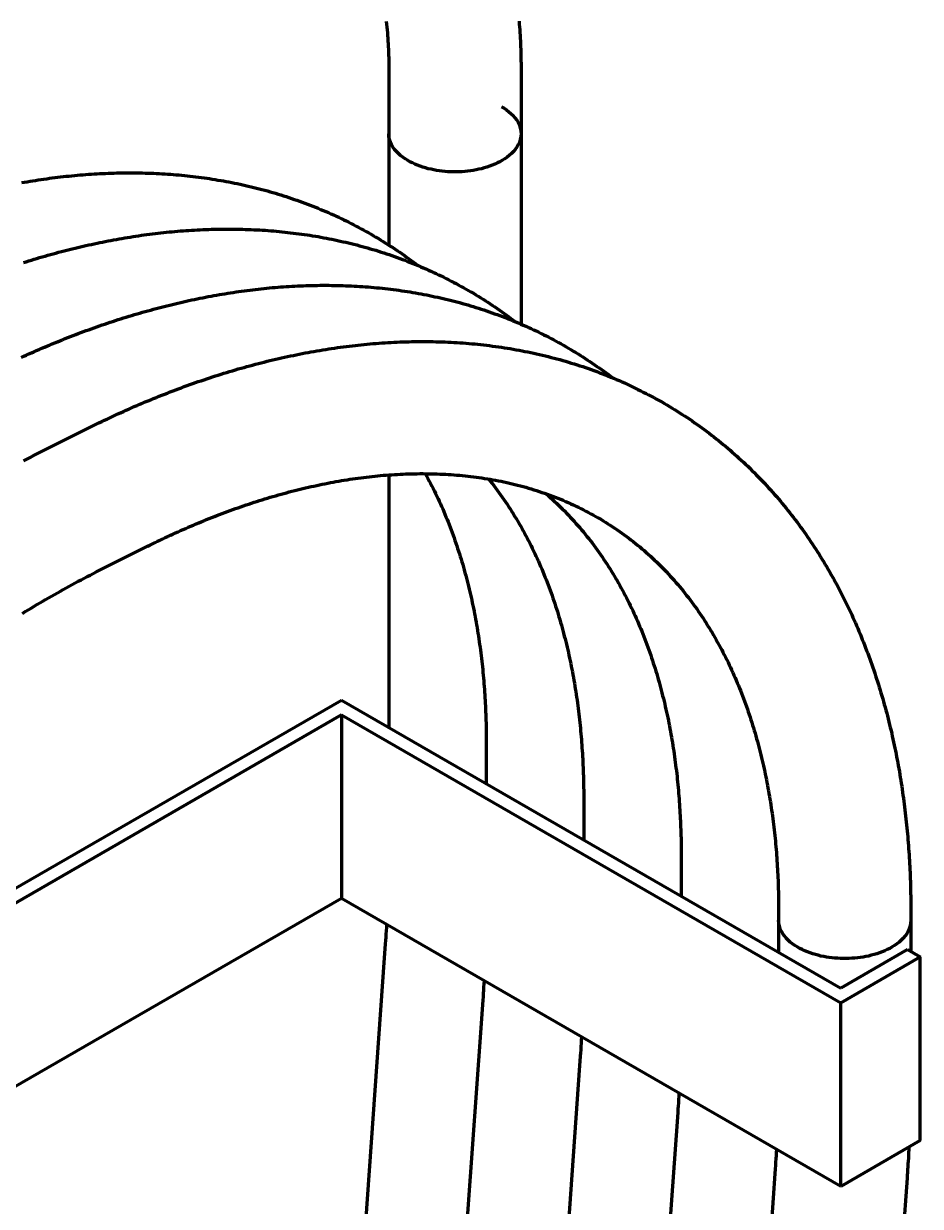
# Model space of a CAD drawing. Header units: millimetres. Extents: x 0 to 2382, y 0 to 420.
# Drawn here: x 346.59 to 362.52, y 126.08 to 147.11 of the extents above; entities that cross this region are included whole.
import ezdxf

# ---------------------------------------------------------------- set-up
doc = ezdxf.new("R2010")
doc.units = ezdxf.units.MM
doc.layers.add('01-VISIBLE', color=7, linetype='CONTINUOUS', lineweight=70)

msp = doc.modelspace()

# ---------------------------------------------------------------- linework, layer by layer
at = {"layer": '01-VISIBLE'}
for p, q in [((353.076, 146.357), (353.076, 145.155)), ((355.426, 146.357), (355.426, 145.155)), ((353.076, 145.155), (353.076, 143.176)), ((355.426, 145.155), (355.426, 141.769)), ((346.82, 139.46), (347.686, 139.895)), ((353.076, 139.087), (353.076, 134.596)), ((347.876, 137.36), (348.742, 137.795)), ((337.898, 126.804), (352.236, 135.081)), ((352.236, 135.081), (361.11, 129.958)), ((352.236, 134.82), (337.719, 126.439)), ((352.236, 134.82), (361.11, 129.696)), ((352.236, 134.82), (352.236, 131.554)), ((354.808, 134.326), (354.808, 133.596)), ((356.541, 133.326), (356.541, 132.596)), ((358.273, 132.326), (358.273, 131.595)), ((352.236, 131.554), (336.17, 122.278)), ((361.11, 126.43), (352.236, 131.554)), ((360.006, 131.325), (360.006, 131.162)), ((362.356, 131.325), (362.356, 131.162)), ((360.006, 131.162), (360.006, 130.595)), ((362.356, 131.162), (362.356, 130.61)), ((353.014, 130.745), (351.044, 103.099)), ((362.298, 130.644), (361.11, 129.958)), ((361.11, 129.696), (362.524, 130.513)), ((362.298, 130.644), (362.524, 130.513)), ((362.524, 127.247), (362.524, 130.513)), ((354.747, 129.745), (352.776, 102.099)), ((361.11, 126.43), (361.11, 129.696)), ((356.479, 128.745), (354.508, 101.099)), ((358.211, 127.745), (356.241, 100.099)), ((362.524, 127.247), (361.11, 126.43)), ((359.944, 126.744), (357.973, 99.098)), ((362.288, 126.577), (360.317, 98.931))]:
    msp.add_line(p, q, dxfattribs=at)
for points in [[(353.03, 147.157), (353.036, 147.107), (353.041, 147.057), (353.046, 147.007), (353.05, 146.957), (353.054, 146.908), (353.058, 146.858), (353.061, 146.808), (353.064, 146.758), (353.067, 146.708), (353.069, 146.658), (353.071, 146.608), (353.073, 146.558), (353.074, 146.508), (353.075, 146.458), (353.076, 146.407), (353.076, 146.357)], [(355.391, 147.158), (355.396, 147.108), (355.399, 147.058), (355.403, 147.008), (355.406, 146.958), (355.41, 146.908), (355.412, 146.858), (355.415, 146.808), (355.417, 146.758), (355.419, 146.708), (355.421, 146.658), (355.423, 146.608), (355.424, 146.558), (355.425, 146.508), (355.425, 146.458), (355.426, 146.407), (355.426, 146.357)], [(355.082, 145.635), (355.126, 145.608), (355.168, 145.579), (355.209, 145.548), (355.248, 145.514), (355.285, 145.478), (355.318, 145.439), (355.349, 145.397), (355.375, 145.353), (355.397, 145.306), (355.413, 145.257), (355.423, 145.207), (355.426, 145.155)], [(355.426, 145.155), (355.423, 145.105), (355.413, 145.056), (355.398, 145.008), (355.377, 144.962), (355.352, 144.919), (355.323, 144.878), (355.291, 144.839), (355.256, 144.804), (355.218, 144.77), (355.179, 144.739), (355.138, 144.71), (355.095, 144.683), (355.051, 144.659), (355.007, 144.636), (354.961, 144.615), (354.915, 144.596), (354.868, 144.578), (354.82, 144.562), (354.772, 144.547), (354.724, 144.534), (354.675, 144.523), (354.626, 144.512), (354.576, 144.503), (354.526, 144.496), (354.477, 144.49), (354.427, 144.485), (354.377, 144.481), (354.326, 144.478), (354.276, 144.477), (354.226, 144.477), (354.176, 144.478), (354.125, 144.481), (354.075, 144.485), (354.025, 144.49), (353.976, 144.496), (353.926, 144.503), (353.876, 144.512), (353.827, 144.523), (353.778, 144.534), (353.73, 144.547), (353.682, 144.562), (353.634, 144.578), (353.587, 144.596), (353.541, 144.615), (353.495, 144.636), (353.451, 144.659), (353.407, 144.683), (353.364, 144.71), (353.323, 144.739), (353.284, 144.77), (353.246, 144.804), (353.211, 144.839), (353.179, 144.878), (353.15, 144.919), (353.125, 144.962), (353.104, 145.008), (353.089, 145.056), (353.079, 145.105), (353.076, 145.155)], [(355.426, 145.155), (355.423, 145.105), (355.413, 145.056), (355.398, 145.008), (355.377, 144.962), (355.352, 144.919), (355.323, 144.878), (355.291, 144.839), (355.256, 144.804), (355.218, 144.77), (355.179, 144.739), (355.138, 144.71), (355.095, 144.683), (355.051, 144.659), (355.007, 144.636), (354.961, 144.615), (354.915, 144.596), (354.868, 144.578), (354.82, 144.562), (354.772, 144.547), (354.724, 144.534), (354.675, 144.523), (354.626, 144.512), (354.576, 144.503), (354.526, 144.496), (354.477, 144.49), (354.427, 144.485), (354.377, 144.481), (354.326, 144.478), (354.276, 144.477), (354.226, 144.477), (354.176, 144.478), (354.125, 144.481), (354.075, 144.485), (354.025, 144.49), (353.976, 144.496), (353.926, 144.503), (353.876, 144.512), (353.827, 144.523), (353.778, 144.534), (353.73, 144.547), (353.682, 144.562), (353.634, 144.578), (353.587, 144.596), (353.541, 144.615), (353.495, 144.636), (353.451, 144.659), (353.407, 144.683), (353.364, 144.71), (353.323, 144.739), (353.284, 144.77), (353.246, 144.804), (353.211, 144.839), (353.179, 144.878), (353.15, 144.919), (353.125, 144.962), (353.104, 145.008), (353.089, 145.056), (353.079, 145.105), (353.076, 145.155)], [(346.55, 144.286), (346.599, 144.294), (346.648, 144.303), (346.698, 144.311), (346.747, 144.319), (346.797, 144.327), (346.846, 144.334), (346.896, 144.342), (346.945, 144.349), (346.995, 144.356), (347.045, 144.363), (347.094, 144.369), (347.144, 144.376), (347.194, 144.382), (347.243, 144.388), (347.293, 144.393), (347.343, 144.399), (347.393, 144.404), (347.443, 144.409), (347.492, 144.414), (347.542, 144.418), (347.592, 144.422), (347.642, 144.427), (347.692, 144.43), (347.742, 144.434), (347.792, 144.437), (347.842, 144.441), (347.892, 144.444), (347.942, 144.446), (347.992, 144.449), (348.042, 144.451), (348.092, 144.453), (348.142, 144.455), (348.192, 144.456), (348.242, 144.458), (348.292, 144.459), (348.342, 144.459), (348.392, 144.46), (348.443, 144.46), (348.493, 144.46), (348.543, 144.46), (348.593, 144.46), (348.643, 144.459), (348.693, 144.458), (348.743, 144.457), (348.793, 144.455), (348.843, 144.454), (348.893, 144.452), (348.943, 144.449), (348.993, 144.447), (349.043, 144.444), (349.093, 144.441), (349.143, 144.438), (349.193, 144.434), (349.243, 144.431), (349.293, 144.427), (349.343, 144.422), (349.393, 144.418), (349.443, 144.413), (349.492, 144.408), (349.542, 144.402), (349.592, 144.397), (349.642, 144.391), (349.691, 144.384), (349.741, 144.378), (349.791, 144.371), (349.84, 144.364), (349.89, 144.357), (349.939, 144.349), (349.989, 144.341), (350.038, 144.333), (350.088, 144.325), (350.137, 144.316), (350.186, 144.307), (350.235, 144.298), (350.285, 144.288), (350.334, 144.278), (350.383, 144.268), (350.432, 144.258), (350.481, 144.247), (350.53, 144.236), (350.578, 144.225), (350.627, 144.213), (350.676, 144.202), (350.724, 144.189), (350.773, 144.177), (350.821, 144.164), (350.87, 144.151), (350.918, 144.138), (350.966, 144.124), (351.014, 144.111), (351.062, 144.096), (351.11, 144.082), (351.158, 144.067), (351.206, 144.052), (351.254, 144.037), (351.301, 144.021), (351.349, 144.005), (351.396, 143.989), (351.443, 143.973), (351.491, 143.956), (351.538, 143.939), (351.585, 143.921), (351.632, 143.904), (351.678, 143.886), (351.725, 143.868), (351.771, 143.849), (351.818, 143.83), (351.864, 143.811), (351.91, 143.792), (351.956, 143.772), (352.002, 143.752), (352.048, 143.732), (352.094, 143.711), (352.139, 143.69), (352.185, 143.669), (352.23, 143.647), (352.275, 143.626), (352.32, 143.604), (352.365, 143.581), (352.409, 143.559), (352.454, 143.536), (352.498, 143.513), (352.543, 143.489), (352.587, 143.465), (352.631, 143.441), (352.674, 143.417), (352.718, 143.392), (352.762, 143.368), (352.805, 143.342), (352.848, 143.317), (352.891, 143.291), (352.934, 143.265), (352.976, 143.239), (353.019, 143.212), (353.061, 143.185), (353.103, 143.158), (353.145, 143.131), (353.187, 143.103), (353.228, 143.075), (353.27, 143.047), (353.311, 143.019), (353.352, 142.99), (353.393, 142.961), (353.433, 142.932), (353.474, 142.902), (353.514, 142.872), (353.554, 142.842), (353.594, 142.812)], [(346.582, 142.864), (346.63, 142.879), (346.677, 142.894), (346.725, 142.909), (346.773, 142.923), (346.821, 142.938), (346.869, 142.952), (346.917, 142.966), (346.965, 142.98), (347.014, 142.994), (347.062, 143.007), (347.11, 143.021), (347.158, 143.034), (347.207, 143.047), (347.255, 143.06), (347.304, 143.072), (347.352, 143.085), (347.401, 143.097), (347.449, 143.109), (347.498, 143.121), (347.547, 143.133), (347.595, 143.144), (347.644, 143.156), (347.693, 143.167), (347.742, 143.178), (347.791, 143.188), (347.84, 143.199), (347.889, 143.209), (347.938, 143.22), (347.987, 143.23), (348.036, 143.24), (348.085, 143.249), (348.134, 143.259), (348.184, 143.268), (348.233, 143.277), (348.282, 143.286), (348.331, 143.294), (348.381, 143.303), (348.43, 143.311), (348.48, 143.319), (348.529, 143.327), (348.579, 143.334), (348.628, 143.342), (348.678, 143.349), (348.727, 143.356), (348.777, 143.362), (348.827, 143.369), (348.876, 143.375), (348.926, 143.381), (348.976, 143.387), (349.026, 143.393), (349.075, 143.398), (349.125, 143.404), (349.175, 143.409), (349.225, 143.413), (349.275, 143.418), (349.325, 143.422), (349.375, 143.426), (349.424, 143.43), (349.474, 143.434), (349.524, 143.437), (349.574, 143.44), (349.624, 143.443), (349.674, 143.446), (349.724, 143.449), (349.774, 143.451), (349.824, 143.453), (349.875, 143.455), (349.925, 143.456), (349.975, 143.457), (350.025, 143.458), (350.075, 143.459), (350.125, 143.46), (350.175, 143.46), (350.225, 143.46), (350.275, 143.46), (350.325, 143.459), (350.375, 143.459), (350.425, 143.458), (350.475, 143.457), (350.525, 143.455), (350.576, 143.453), (350.626, 143.451), (350.676, 143.449), (350.726, 143.447), (350.776, 143.444), (350.826, 143.441), (350.876, 143.438), (350.926, 143.434), (350.976, 143.43), (351.025, 143.426), (351.075, 143.422), (351.125, 143.417), (351.175, 143.413), (351.225, 143.407), (351.275, 143.402), (351.324, 143.396), (351.374, 143.39), (351.424, 143.384), (351.474, 143.378), (351.523, 143.371), (351.573, 143.364), (351.622, 143.357), (351.672, 143.349), (351.721, 143.341), (351.771, 143.333), (351.82, 143.325), (351.869, 143.316), (351.919, 143.307), (351.968, 143.298), (352.017, 143.288), (352.066, 143.278), (352.115, 143.268), (352.164, 143.258), (352.213, 143.247), (352.262, 143.236), (352.311, 143.225), (352.36, 143.213), (352.408, 143.201), (352.457, 143.189), (352.505, 143.177), (352.554, 143.164), (352.602, 143.151), (352.65, 143.138), (352.699, 143.124), (352.747, 143.11), (352.795, 143.096), (352.843, 143.082), (352.891, 143.067), (352.938, 143.052), (352.986, 143.037), (353.034, 143.021), (353.081, 143.005), (353.129, 142.989), (353.176, 142.972), (353.223, 142.956), (353.27, 142.939), (353.317, 142.921), (353.364, 142.904), (353.411, 142.886), (353.457, 142.867), (353.504, 142.849), (353.55, 142.83), (353.597, 142.811), (353.643, 142.791), (353.689, 142.772), (353.735, 142.752), (353.78, 142.731), (353.826, 142.711), (353.872, 142.69), (353.917, 142.669), (353.962, 142.647), (354.007, 142.626), (354.052, 142.603), (354.097, 142.581), (354.142, 142.559), (354.186, 142.536), (354.231, 142.512), (354.275, 142.489), (354.319, 142.465), (354.363, 142.441), (354.407, 142.417), (354.45, 142.392), (354.494, 142.367), (354.537, 142.342), (354.58, 142.317), (354.623, 142.291), (354.666, 142.265), (354.709, 142.239), (354.751, 142.212), (354.793, 142.185), (354.836, 142.158), (354.878, 142.131), (354.919, 142.103), (354.961, 142.075), (355.002, 142.047), (355.043, 142.018), (355.084, 141.99), (355.125, 141.961), (355.166, 141.931), (355.206, 141.902), (355.247, 141.872), (355.287, 141.842), (355.326, 141.812)], [(346.541, 141.177), (346.586, 141.197), (346.632, 141.218), (346.678, 141.239), (346.723, 141.259), (346.769, 141.279), (346.815, 141.299), (346.861, 141.319), (346.907, 141.339), (346.953, 141.359), (346.999, 141.378), (347.045, 141.397), (347.092, 141.417), (347.138, 141.436), (347.184, 141.455), (347.231, 141.473), (347.277, 141.492), (347.324, 141.511), (347.37, 141.529), (347.417, 141.547), (347.464, 141.565), (347.511, 141.583), (347.557, 141.601), (347.604, 141.619), (347.651, 141.636), (347.698, 141.653), (347.745, 141.67), (347.792, 141.687), (347.84, 141.704), (347.887, 141.721), (347.934, 141.738), (347.981, 141.754), (348.029, 141.77), (348.076, 141.786), (348.124, 141.802), (348.171, 141.818), (348.219, 141.833), (348.267, 141.849), (348.314, 141.864), (348.362, 141.879), (348.41, 141.894), (348.458, 141.909), (348.506, 141.923), (348.554, 141.938), (348.602, 141.952), (348.65, 141.966), (348.698, 141.98), (348.746, 141.993), (348.794, 142.007), (348.843, 142.02), (348.891, 142.034), (348.939, 142.047), (348.988, 142.059), (349.036, 142.072), (349.085, 142.084), (349.133, 142.097), (349.182, 142.109), (349.23, 142.121), (349.279, 142.132), (349.328, 142.144), (349.377, 142.155), (349.425, 142.167), (349.474, 142.177), (349.523, 142.188), (349.572, 142.199), (349.621, 142.209), (349.67, 142.219), (349.719, 142.229), (349.768, 142.239), (349.818, 142.249), (349.867, 142.258), (349.916, 142.268), (349.965, 142.277), (350.015, 142.285), (350.064, 142.294), (350.113, 142.302), (350.163, 142.311), (350.212, 142.319), (350.262, 142.326), (350.311, 142.334), (350.361, 142.341), (350.41, 142.349), (350.46, 142.356), (350.509, 142.362), (350.559, 142.369), (350.609, 142.375), (350.658, 142.381), (350.708, 142.387), (350.758, 142.393), (350.808, 142.398), (350.858, 142.403), (350.907, 142.408), (350.957, 142.413), (351.007, 142.418), (351.057, 142.422), (351.107, 142.426), (351.157, 142.43), (351.207, 142.434), (351.257, 142.437), (351.307, 142.44), (351.357, 142.443), (351.407, 142.446), (351.457, 142.448), (351.507, 142.451), (351.557, 142.453), (351.607, 142.454), (351.657, 142.456), (351.707, 142.457), (351.757, 142.458), (351.807, 142.459), (351.857, 142.46), (351.907, 142.46), (351.957, 142.46), (352.008, 142.46), (352.058, 142.459), (352.108, 142.459), (352.158, 142.458), (352.208, 142.456), (352.258, 142.455), (352.308, 142.453), (352.358, 142.451), (352.408, 142.449), (352.458, 142.447), (352.508, 142.444), (352.558, 142.441), (352.608, 142.437), (352.658, 142.434), (352.708, 142.43), (352.758, 142.426), (352.808, 142.422), (352.858, 142.417), (352.907, 142.412), (352.957, 142.407), (353.007, 142.402), (353.057, 142.396), (353.107, 142.39), (353.156, 142.384), (353.206, 142.377), (353.256, 142.371), (353.305, 142.364), (353.355, 142.356), (353.404, 142.349), (353.454, 142.341), (353.503, 142.333), (353.552, 142.324), (353.602, 142.316), (353.651, 142.307), (353.7, 142.297), (353.749, 142.288), (353.799, 142.278), (353.848, 142.268), (353.897, 142.257), (353.946, 142.247), (353.994, 142.236), (354.043, 142.225), (354.092, 142.213), (354.141, 142.201), (354.189, 142.189), (354.238, 142.177), (354.286, 142.164), (354.335, 142.151), (354.383, 142.138), (354.431, 142.124), (354.479, 142.11), (354.527, 142.096), (354.575, 142.082), (354.623, 142.067), (354.671, 142.052), (354.718, 142.036), (354.766, 142.021), (354.814, 142.005), (354.861, 141.989), (354.908, 141.972), (354.955, 141.955), (355.003, 141.938), (355.049, 141.921), (355.096, 141.903), (355.143, 141.885), (355.19, 141.867), (355.236, 141.849), (355.283, 141.83), (355.329, 141.811), (355.375, 141.791), (355.421, 141.771), (355.467, 141.751), (355.513, 141.731), (355.559, 141.711), (355.604, 141.69), (355.649, 141.669), (355.695, 141.647), (355.74, 141.625), (355.785, 141.603), (355.83, 141.581), (355.874, 141.558), (355.919, 141.535), (355.963, 141.512), (356.007, 141.489), (356.052, 141.465), (356.095, 141.441), (356.139, 141.417), (356.183, 141.392), (356.226, 141.367), (356.27, 141.342), (356.313, 141.316), (356.356, 141.291), (356.399, 141.265), (356.441, 141.238), (356.484, 141.212), (356.526, 141.185), (356.568, 141.158), (356.61, 141.13), (356.652, 141.103), (356.693, 141.075), (356.735, 141.047), (356.776, 141.018), (356.817, 140.989), (356.858, 140.96), (356.898, 140.931), (356.939, 140.902), (356.979, 140.872), (357.019, 140.842), (357.059, 140.811)], [(347.686, 139.895), (347.734, 139.919), (347.781, 139.942), (347.829, 139.966), (347.877, 139.989), (347.924, 140.012), (347.972, 140.036), (348.02, 140.058), (348.068, 140.081), (348.116, 140.104), (348.165, 140.126), (348.213, 140.149), (348.261, 140.171), (348.309, 140.193), (348.358, 140.215), (348.406, 140.237), (348.455, 140.258), (348.503, 140.28), (348.552, 140.301), (348.601, 140.322), (348.65, 140.343), (348.699, 140.364), (348.748, 140.385), (348.797, 140.405), (348.846, 140.425), (348.895, 140.446), (348.944, 140.466), (348.993, 140.485), (349.043, 140.505), (349.092, 140.525), (349.142, 140.544), (349.191, 140.563), (349.241, 140.582), (349.291, 140.601), (349.34, 140.62), (349.39, 140.638), (349.44, 140.657), (349.49, 140.675), (349.54, 140.693), (349.59, 140.711), (349.64, 140.728), (349.69, 140.746), (349.741, 140.763), (349.791, 140.78), (349.841, 140.797), (349.892, 140.814), (349.942, 140.83), (349.993, 140.847), (350.044, 140.863), (350.094, 140.879), (350.145, 140.895), (350.196, 140.91), (350.247, 140.926), (350.298, 140.941), (350.349, 140.956), (350.4, 140.971), (350.451, 140.985), (350.502, 141), (350.553, 141.014), (350.604, 141.028), (350.656, 141.042), (350.707, 141.056), (350.758, 141.069), (350.81, 141.082), (350.861, 141.095), (350.913, 141.108), (350.964, 141.121), (351.016, 141.133), (351.068, 141.146), (351.12, 141.158), (351.171, 141.169), (351.223, 141.181), (351.275, 141.192), (351.327, 141.203), (351.379, 141.214), (351.431, 141.225), (351.483, 141.236), (351.535, 141.246), (351.588, 141.256), (351.64, 141.266), (351.692, 141.275), (351.744, 141.285), (351.797, 141.294), (351.849, 141.303), (351.902, 141.312), (351.954, 141.32), (352.007, 141.328), (352.059, 141.336), (352.112, 141.344), (352.164, 141.351), (352.217, 141.359), (352.27, 141.366), (352.322, 141.373), (352.375, 141.379), (352.428, 141.385), (352.481, 141.391), (352.534, 141.397), (352.586, 141.403), (352.639, 141.408), (352.692, 141.413), (352.745, 141.418), (352.798, 141.423), (352.851, 141.427), (352.904, 141.431), (352.957, 141.435), (353.01, 141.438), (353.063, 141.441), (353.116, 141.444), (353.169, 141.447), (353.222, 141.45), (353.275, 141.452), (353.329, 141.454), (353.382, 141.455), (353.435, 141.457), (353.488, 141.458), (353.541, 141.459), (353.594, 141.459), (353.647, 141.46), (353.7, 141.46), (353.754, 141.459), (353.807, 141.459), (353.86, 141.458), (353.913, 141.457), (353.966, 141.455), (354.019, 141.454), (354.072, 141.452), (354.125, 141.449), (354.179, 141.447), (354.232, 141.444), (354.285, 141.441), (354.338, 141.437), (354.391, 141.434), (354.444, 141.43), (354.497, 141.425), (354.55, 141.421), (354.603, 141.416), (354.655, 141.411), (354.708, 141.405), (354.761, 141.399), (354.814, 141.393), (354.867, 141.387), (354.919, 141.38), (354.972, 141.373), (355.025, 141.365), (355.077, 141.358), (355.13, 141.35), (355.182, 141.341), (355.235, 141.333), (355.287, 141.324), (355.339, 141.314), (355.392, 141.305), (355.444, 141.295), (355.496, 141.285), (355.548, 141.274), (355.6, 141.263), (355.652, 141.252), (355.704, 141.241), (355.756, 141.229), (355.808, 141.217), (355.859, 141.204), (355.911, 141.192), (355.962, 141.178), (356.014, 141.165), (356.065, 141.151), (356.116, 141.137), (356.168, 141.123), (356.219, 141.108), (356.27, 141.093), (356.32, 141.077), (356.371, 141.062), (356.422, 141.046), (356.472, 141.029), (356.523, 141.013), (356.573, 140.995), (356.623, 140.978), (356.673, 140.96), (356.723, 140.942), (356.773, 140.924), (356.823, 140.905), (356.873, 140.886), (356.922, 140.867), (356.972, 140.847), (357.021, 140.827), (357.07, 140.807), (357.119, 140.786), (357.168, 140.765), (357.216, 140.744), (357.265, 140.722), (357.313, 140.7), (357.362, 140.678), (357.41, 140.655), (357.458, 140.632), (357.505, 140.609), (357.553, 140.585), (357.6, 140.561), (357.648, 140.537), (357.695, 140.513), (357.742, 140.488), (357.788, 140.462), (357.835, 140.437), (357.881, 140.411), (357.928, 140.385), (357.974, 140.358), (358.02, 140.331), (358.065, 140.304), (358.111, 140.277), (358.156, 140.249), (358.201, 140.221), (358.246, 140.193), (358.291, 140.164), (358.335, 140.135), (358.38, 140.106), (358.424, 140.076), (358.468, 140.046), (358.512, 140.016), (358.555, 139.985), (358.598, 139.954), (358.641, 139.923), (358.684, 139.892), (358.727, 139.86), (358.769, 139.828), (358.811, 139.796), (358.853, 139.763), (358.895, 139.73), (358.937, 139.697), (358.978, 139.664), (359.019, 139.63), (359.06, 139.596), (359.101, 139.562), (359.141, 139.527), (359.181, 139.492), (359.221, 139.457), (359.261, 139.422), (359.3, 139.386), (359.339, 139.35), (359.378, 139.314), (359.417, 139.277), (359.455, 139.241), (359.493, 139.204), (359.531, 139.167), (359.569, 139.129), (359.606, 139.091), (359.644, 139.053), (359.68, 139.015), (359.717, 138.977), (359.754, 138.938), (359.79, 138.899), (359.826, 138.86), (359.861, 138.82), (359.897, 138.781), (359.932, 138.741), (359.967, 138.701), (360.001, 138.66), (360.036, 138.62), (360.07, 138.579), (360.103, 138.538), (360.137, 138.497), (360.17, 138.455), (360.203, 138.414), (360.236, 138.372), (360.268, 138.33), (360.301, 138.288), (360.333, 138.245), (360.364, 138.202), (360.396, 138.16), (360.427, 138.116), (360.458, 138.073), (360.488, 138.03), (360.519, 137.986), (360.549, 137.942), (360.579, 137.898), (360.608, 137.854), (360.637, 137.81), (360.666, 137.765), (360.695, 137.72), (360.723, 137.676), (360.752, 137.63), (360.78, 137.585), (360.807, 137.54), (360.835, 137.494), (360.862, 137.449), (360.888, 137.403), (360.915, 137.357), (360.941, 137.31), (360.967, 137.264), (360.993, 137.218), (361.019, 137.171), (361.044, 137.124), (361.069, 137.077), (361.093, 137.03), (361.118, 136.983), (361.142, 136.936), (361.166, 136.888), (361.19, 136.841), (361.213, 136.793), (361.236, 136.745), (361.259, 136.697), (361.281, 136.649), (361.304, 136.601), (361.326, 136.552), (361.348, 136.504), (361.369, 136.455), (361.39, 136.407), (361.411, 136.358), (361.432, 136.309), (361.453, 136.26), (361.473, 136.211), (361.493, 136.161), (361.513, 136.112), (361.532, 136.063), (361.551, 136.013), (361.57, 135.964), (361.589, 135.914), (361.608, 135.864), (361.626, 135.814), (361.644, 135.764), (361.662, 135.714), (361.679, 135.664), (361.696, 135.613), (361.713, 135.563), (361.73, 135.513), (361.747, 135.462), (361.763, 135.412), (361.779, 135.361), (361.795, 135.31), (361.81, 135.259), (361.825, 135.208), (361.84, 135.157), (361.855, 135.106), (361.87, 135.055), (361.884, 135.004), (361.898, 134.953), (361.912, 134.902), (361.926, 134.85), (361.939, 134.799), (361.952, 134.747), (361.965, 134.696), (361.978, 134.644), (361.99, 134.592), (362.003, 134.541), (362.015, 134.489), (362.026, 134.437), (362.038, 134.385), (362.049, 134.333), (362.061, 134.281), (362.071, 134.229), (362.082, 134.177), (362.093, 134.125), (362.103, 134.073), (362.113, 134.021), (362.123, 133.969), (362.132, 133.916), (362.142, 133.864), (362.151, 133.812), (362.16, 133.759), (362.168, 133.707), (362.177, 133.654), (362.185, 133.602), (362.193, 133.549), (362.201, 133.497), (362.209, 133.444), (362.216, 133.392), (362.224, 133.339), (362.231, 133.286), (362.237, 133.234), (362.244, 133.181), (362.251, 133.128), (362.257, 133.075), (362.263, 133.023), (362.269, 132.97), (362.274, 132.917), (362.28, 132.864), (362.285, 132.811), (362.29, 132.758), (362.295, 132.705), (362.3, 132.652), (362.304, 132.599), (362.308, 132.546), (362.312, 132.493), (362.316, 132.44), (362.32, 132.387), (362.324, 132.334), (362.327, 132.281), (362.33, 132.228), (362.333, 132.175), (362.336, 132.122), (362.338, 132.069), (362.341, 132.016), (362.343, 131.963), (362.345, 131.91), (362.347, 131.857), (362.349, 131.804), (362.35, 131.75), (362.351, 131.697), (362.352, 131.644), (362.353, 131.591), (362.354, 131.538), (362.355, 131.485), (362.355, 131.432), (362.356, 131.378), (362.356, 131.325)], [(346.583, 139.338), (346.642, 139.369), (346.701, 139.399), (346.761, 139.43), (346.82, 139.46)], [(348.742, 137.795), (348.786, 137.818), (348.831, 137.84), (348.876, 137.862), (348.921, 137.884), (348.966, 137.906), (349.011, 137.928), (349.057, 137.949), (349.102, 137.971), (349.147, 137.992), (349.193, 138.013), (349.238, 138.034), (349.284, 138.055), (349.329, 138.075), (349.375, 138.096), (349.421, 138.116), (349.467, 138.136), (349.512, 138.156), (349.558, 138.176), (349.604, 138.195), (349.651, 138.215), (349.697, 138.234), (349.743, 138.253), (349.789, 138.272), (349.836, 138.291), (349.882, 138.31), (349.929, 138.328), (349.975, 138.347), (350.022, 138.365), (350.069, 138.383), (350.116, 138.401), (350.162, 138.418), (350.209, 138.436), (350.256, 138.453), (350.303, 138.47), (350.351, 138.487), (350.398, 138.503), (350.445, 138.52), (350.492, 138.536), (350.54, 138.552), (350.587, 138.568), (350.635, 138.584), (350.682, 138.6), (350.73, 138.615), (350.778, 138.63), (350.826, 138.645), (350.873, 138.66), (350.921, 138.674), (350.969, 138.689), (351.017, 138.703), (351.065, 138.717), (351.113, 138.731), (351.162, 138.744), (351.21, 138.757), (351.258, 138.771), (351.307, 138.783), (351.355, 138.796), (351.404, 138.809), (351.452, 138.821), (351.501, 138.833), (351.549, 138.845), (351.598, 138.856), (351.647, 138.867), (351.696, 138.879), (351.745, 138.889), (351.794, 138.9), (351.842, 138.91), (351.892, 138.921), (351.941, 138.931), (351.99, 138.94), (352.039, 138.95), (352.088, 138.959), (352.137, 138.968), (352.187, 138.976), (352.236, 138.985), (352.285, 138.993), (352.335, 139.001), (352.384, 139.009), (352.434, 139.016), (352.483, 139.023), (352.533, 139.03), (352.583, 139.037), (352.632, 139.043), (352.682, 139.049), (352.732, 139.055), (352.781, 139.06), (352.831, 139.066), (352.881, 139.071), (352.931, 139.075), (352.981, 139.08), (353.031, 139.084), (353.081, 139.088), (353.131, 139.091), (353.181, 139.094), (353.231, 139.097), (353.281, 139.1), (353.331, 139.102), (353.381, 139.104), (353.431, 139.106), (353.481, 139.107), (353.531, 139.108), (353.581, 139.109), (353.631, 139.11), (353.681, 139.11), (353.731, 139.109), (353.781, 139.109), (353.831, 139.108), (353.881, 139.107), (353.931, 139.105), (353.981, 139.103), (354.031, 139.101), (354.081, 139.099), (354.131, 139.096), (354.181, 139.093), (354.231, 139.089), (354.281, 139.085), (354.331, 139.081), (354.381, 139.076), (354.431, 139.071), (354.48, 139.066), (354.53, 139.06), (354.58, 139.054), (354.629, 139.048), (354.679, 139.041), (354.729, 139.034), (354.778, 139.026), (354.828, 139.018), (354.877, 139.01), (354.926, 139.001), (354.975, 138.992), (355.025, 138.983), (355.074, 138.973), (355.123, 138.962), (355.172, 138.952), (355.22, 138.941), (355.269, 138.929), (355.318, 138.917), (355.366, 138.905), (355.415, 138.893), (355.463, 138.88), (355.511, 138.866), (355.56, 138.852), (355.608, 138.838), (355.655, 138.823), (355.703, 138.808), (355.751, 138.793), (355.798, 138.777), (355.846, 138.761), (355.893, 138.744), (355.94, 138.727), (355.987, 138.709), (356.033, 138.691), (356.08, 138.673), (356.126, 138.654), (356.173, 138.635), (356.219, 138.615), (356.265, 138.595), (356.31, 138.575), (356.356, 138.554), (356.401, 138.533), (356.446, 138.511), (356.491, 138.489), (356.536, 138.466), (356.58, 138.443), (356.625, 138.42), (356.669, 138.396), (356.713, 138.372), (356.756, 138.347), (356.8, 138.323), (356.843, 138.297), (356.886, 138.271), (356.928, 138.245), (356.971, 138.219), (357.013, 138.192), (357.055, 138.164), (357.097, 138.136), (357.138, 138.108), (357.179, 138.08), (357.22, 138.051), (357.261, 138.022), (357.301, 137.992), (357.341, 137.962), (357.381, 137.931), (357.42, 137.901), (357.459, 137.869), (357.498, 137.838), (357.537, 137.806), (357.575, 137.774), (357.613, 137.741), (357.651, 137.708), (357.688, 137.675), (357.725, 137.641), (357.762, 137.607), (357.799, 137.573), (357.835, 137.539), (357.871, 137.504), (357.906, 137.468), (357.941, 137.433), (357.976, 137.397), (358.011, 137.361), (358.045, 137.324), (358.079, 137.287), (358.113, 137.25), (358.146, 137.213), (358.179, 137.175), (358.212, 137.137), (358.244, 137.099), (358.276, 137.06), (358.308, 137.022), (358.339, 136.983), (358.37, 136.943), (358.401, 136.904), (358.431, 136.864), (358.461, 136.824), (358.491, 136.783), (358.52, 136.743), (358.549, 136.702), (358.578, 136.661), (358.606, 136.62), (358.634, 136.578), (358.662, 136.537), (358.689, 136.495), (358.716, 136.453), (358.743, 136.41), (358.769, 136.368), (358.796, 136.325), (358.821, 136.282), (358.847, 136.239), (358.872, 136.196), (358.897, 136.152), (358.921, 136.108), (358.945, 136.065), (358.969, 136.021), (358.993, 135.976), (359.016, 135.932), (359.039, 135.887), (359.061, 135.843), (359.084, 135.798), (359.106, 135.753), (359.127, 135.708), (359.149, 135.663), (359.17, 135.617), (359.19, 135.572), (359.211, 135.526), (359.231, 135.48), (359.251, 135.434), (359.27, 135.388), (359.29, 135.342), (359.308, 135.295), (359.327, 135.249), (359.345, 135.202), (359.364, 135.156), (359.381, 135.109), (359.399, 135.062), (359.416, 135.015), (359.433, 134.968), (359.45, 134.921), (359.466, 134.873), (359.482, 134.826), (359.498, 134.778), (359.513, 134.731), (359.529, 134.683), (359.543, 134.635), (359.558, 134.587), (359.573, 134.539), (359.587, 134.491), (359.601, 134.443), (359.614, 134.395), (359.628, 134.347), (359.641, 134.299), (359.654, 134.25), (359.666, 134.202), (359.679, 134.153), (359.691, 134.105), (359.702, 134.056), (359.714, 134.007), (359.725, 133.958), (359.736, 133.91), (359.747, 133.861), (359.758, 133.812), (359.768, 133.763), (359.778, 133.714), (359.788, 133.665), (359.798, 133.616), (359.807, 133.566), (359.816, 133.517), (359.825, 133.468), (359.834, 133.419), (359.842, 133.369), (359.85, 133.32), (359.858, 133.27), (359.866, 133.221), (359.874, 133.171), (359.881, 133.122), (359.888, 133.072), (359.895, 133.023), (359.902, 132.973), (359.908, 132.923), (359.914, 132.874), (359.92, 132.824), (359.926, 132.774), (359.932, 132.725), (359.937, 132.675), (359.942, 132.625), (359.947, 132.575), (359.952, 132.525), (359.956, 132.475), (359.96, 132.426), (359.965, 132.376), (359.968, 132.326), (359.972, 132.276), (359.976, 132.226), (359.979, 132.176), (359.982, 132.126), (359.985, 132.076), (359.988, 132.026), (359.99, 131.976), (359.992, 131.926), (359.995, 131.876), (359.997, 131.826), (359.998, 131.776), (360, 131.726), (360.001, 131.676), (360.002, 131.626), (360.003, 131.576), (360.004, 131.526), (360.005, 131.476), (360.005, 131.425), (360.006, 131.375), (360.006, 131.325)], [(353.724, 139.109), (353.748, 139.066), (353.772, 139.022), (353.795, 138.977), (353.818, 138.933), (353.841, 138.889), (353.864, 138.844), (353.886, 138.799), (353.908, 138.754), (353.93, 138.709), (353.951, 138.664), (353.972, 138.618), (353.993, 138.573), (354.013, 138.527), (354.034, 138.481), (354.053, 138.435), (354.073, 138.389), (354.092, 138.343), (354.111, 138.296), (354.13, 138.25), (354.148, 138.203), (354.166, 138.157), (354.184, 138.11), (354.201, 138.063), (354.219, 138.016), (354.236, 137.969), (354.252, 137.921), (354.269, 137.874), (354.285, 137.827), (354.3, 137.779), (354.316, 137.732), (354.331, 137.684), (354.346, 137.636), (354.361, 137.588), (354.375, 137.54), (354.389, 137.492), (354.403, 137.444), (354.417, 137.396), (354.43, 137.348), (354.443, 137.299), (354.456, 137.251), (354.469, 137.203), (354.481, 137.154), (354.493, 137.105), (354.505, 137.057), (354.517, 137.008), (354.528, 136.959), (354.539, 136.91), (354.55, 136.862), (354.56, 136.813), (354.571, 136.764), (354.581, 136.715), (354.591, 136.665), (354.6, 136.616), (354.61, 136.567), (354.619, 136.518), (354.628, 136.469), (354.636, 136.419), (354.645, 136.37), (354.653, 136.321), (354.661, 136.271), (354.669, 136.222), (354.676, 136.172), (354.684, 136.123), (354.691, 136.073), (354.698, 136.023), (354.704, 135.974), (354.711, 135.924), (354.717, 135.875), (354.723, 135.825), (354.729, 135.775), (354.734, 135.725), (354.74, 135.676), (354.745, 135.626), (354.75, 135.576), (354.754, 135.526), (354.759, 135.476), (354.763, 135.426), (354.767, 135.376), (354.771, 135.326), (354.775, 135.277), (354.778, 135.227), (354.782, 135.177), (354.785, 135.127), (354.788, 135.077), (354.79, 135.027), (354.793, 134.977), (354.795, 134.927), (354.797, 134.877), (354.799, 134.827), (354.801, 134.777), (354.803, 134.726), (354.804, 134.676), (354.805, 134.626), (354.806, 134.576), (354.807, 134.526), (354.808, 134.476), (354.808, 134.426), (354.808, 134.376), (354.808, 134.326)], [(354.849, 139.015), (354.88, 138.975), (354.911, 138.936), (354.942, 138.896), (354.973, 138.856), (355.003, 138.815), (355.033, 138.774), (355.062, 138.734), (355.091, 138.692), (355.12, 138.651), (355.149, 138.61), (355.177, 138.568), (355.205, 138.526), (355.232, 138.483), (355.259, 138.441), (355.286, 138.398), (355.312, 138.355), (355.339, 138.312), (355.364, 138.269), (355.39, 138.226), (355.415, 138.182), (355.44, 138.138), (355.465, 138.094), (355.489, 138.05), (355.513, 138.005), (355.536, 137.961), (355.559, 137.916), (355.582, 137.871), (355.605, 137.826), (355.627, 137.781), (355.649, 137.736), (355.671, 137.69), (355.692, 137.644), (355.713, 137.599), (355.734, 137.553), (355.755, 137.507), (355.775, 137.46), (355.795, 137.414), (355.814, 137.368), (355.833, 137.321), (355.852, 137.274), (355.871, 137.228), (355.889, 137.181), (355.907, 137.134), (355.925, 137.086), (355.942, 137.039), (355.96, 136.992), (355.977, 136.944), (355.993, 136.897), (356.009, 136.849), (356.026, 136.801), (356.041, 136.753), (356.057, 136.705), (356.072, 136.657), (356.087, 136.609), (356.101, 136.561), (356.116, 136.513), (356.13, 136.464), (356.144, 136.416), (356.157, 136.367), (356.171, 136.318), (356.184, 136.27), (356.196, 136.221), (356.209, 136.172), (356.221, 136.123), (356.233, 136.074), (356.245, 136.025), (356.256, 135.976), (356.268, 135.927), (356.279, 135.878), (356.289, 135.829), (356.3, 135.779), (356.31, 135.73), (356.32, 135.681), (356.33, 135.631), (356.339, 135.582), (356.349, 135.532), (356.358, 135.483), (356.367, 135.433), (356.375, 135.383), (356.383, 135.334), (356.391, 135.284), (356.399, 135.234), (356.407, 135.184), (356.414, 135.134), (356.422, 135.084), (356.429, 135.034), (356.435, 134.985), (356.442, 134.935), (356.448, 134.885), (356.454, 134.835), (356.46, 134.784), (356.466, 134.734), (356.471, 134.684), (356.476, 134.634), (356.481, 134.584), (356.486, 134.534), (356.491, 134.484), (356.495, 134.433), (356.499, 134.383), (356.503, 134.333), (356.507, 134.283), (356.51, 134.232), (356.514, 134.182), (356.517, 134.132), (356.52, 134.081), (356.523, 134.031), (356.525, 133.981), (356.527, 133.93), (356.53, 133.88), (356.532, 133.83), (356.533, 133.779), (356.535, 133.729), (356.536, 133.679), (356.538, 133.628), (356.539, 133.578), (356.539, 133.527), (356.54, 133.477), (356.54, 133.427), (356.541, 133.376), (356.541, 133.326)], [(355.868, 138.753), (355.906, 138.72), (355.943, 138.687), (355.98, 138.653), (356.017, 138.619), (356.054, 138.585), (356.091, 138.55), (356.127, 138.515), (356.162, 138.48), (356.198, 138.445), (356.233, 138.409), (356.268, 138.372), (356.302, 138.336), (356.336, 138.299), (356.37, 138.262), (356.403, 138.225), (356.437, 138.187), (356.469, 138.149), (356.502, 138.111), (356.534, 138.072), (356.566, 138.033), (356.597, 137.994), (356.629, 137.955), (356.659, 137.915), (356.69, 137.876), (356.72, 137.835), (356.75, 137.795), (356.779, 137.754), (356.809, 137.714), (356.837, 137.673), (356.866, 137.631), (356.894, 137.59), (356.922, 137.548), (356.95, 137.506), (356.977, 137.464), (357.004, 137.422), (357.03, 137.379), (357.056, 137.336), (357.082, 137.293), (357.108, 137.25), (357.133, 137.207), (357.158, 137.163), (357.183, 137.119), (357.207, 137.075), (357.231, 137.031), (357.255, 136.987), (357.278, 136.943), (357.301, 136.898), (357.324, 136.853), (357.346, 136.808), (357.368, 136.763), (357.39, 136.718), (357.412, 136.673), (357.433, 136.627), (357.454, 136.581), (357.474, 136.536), (357.494, 136.49), (357.514, 136.444), (357.534, 136.398), (357.553, 136.351), (357.572, 136.305), (357.591, 136.258), (357.61, 136.212), (357.628, 136.165), (357.646, 136.118), (357.663, 136.071), (357.68, 136.024), (357.697, 135.977), (357.714, 135.929), (357.731, 135.882), (357.747, 135.834), (357.763, 135.787), (357.778, 135.739), (357.794, 135.691), (357.809, 135.643), (357.823, 135.595), (357.838, 135.547), (357.852, 135.499), (357.866, 135.451), (357.88, 135.403), (357.893, 135.354), (357.906, 135.306), (357.919, 135.257), (357.932, 135.209), (357.944, 135.16), (357.957, 135.111), (357.968, 135.063), (357.98, 135.014), (357.991, 134.965), (358.003, 134.916), (358.013, 134.867), (358.024, 134.818), (358.034, 134.769), (358.045, 134.72), (358.055, 134.671), (358.064, 134.621), (358.074, 134.572), (358.083, 134.523), (358.092, 134.473), (358.1, 134.424), (358.109, 134.374), (358.117, 134.325), (358.125, 134.275), (358.133, 134.226), (358.141, 134.176), (358.148, 134.126), (358.155, 134.077), (358.162, 134.027), (358.169, 133.977), (358.175, 133.928), (358.181, 133.878), (358.187, 133.828), (358.193, 133.778), (358.199, 133.728), (358.204, 133.678), (358.209, 133.628), (358.214, 133.578), (358.219, 133.528), (358.223, 133.478), (358.228, 133.428), (358.232, 133.378), (358.236, 133.328), (358.24, 133.278), (358.243, 133.228), (358.246, 133.178), (358.25, 133.128), (358.252, 133.078), (358.255, 133.028), (358.258, 132.978), (358.26, 132.928), (358.262, 132.877), (358.264, 132.827), (358.266, 132.777), (358.267, 132.727), (358.269, 132.677), (358.27, 132.627), (358.271, 132.576), (358.272, 132.526), (358.272, 132.476), (358.273, 132.426), (358.273, 132.376), (358.273, 132.326)], [(346.563, 136.623), (346.615, 136.655), (346.666, 136.686), (346.717, 136.717), (346.769, 136.749), (346.821, 136.78), (346.872, 136.81), (346.924, 136.841), (346.976, 136.871), (347.028, 136.902), (347.08, 136.932), (347.133, 136.962), (347.185, 136.991), (347.238, 137.021), (347.29, 137.05), (347.343, 137.079), (347.396, 137.108), (347.449, 137.137), (347.502, 137.166), (347.555, 137.194), (347.608, 137.222), (347.661, 137.25), (347.715, 137.278), (347.768, 137.305), (347.822, 137.333), (347.876, 137.36)], [(353.037, 131.092), (353.033, 131.034), (353.03, 130.976), (353.026, 130.918), (353.022, 130.861), (353.018, 130.803), (353.014, 130.745)], [(362.356, 131.162), (362.352, 131.112), (362.343, 131.063), (362.328, 131.015), (362.307, 130.969), (362.282, 130.926), (362.253, 130.885), (362.221, 130.846), (362.185, 130.81), (362.148, 130.777), (362.108, 130.746), (362.067, 130.717), (362.025, 130.69), (361.981, 130.665), (361.936, 130.643), (361.891, 130.622), (361.844, 130.602), (361.797, 130.585), (361.75, 130.569), (361.702, 130.554), (361.653, 130.541), (361.604, 130.529), (361.555, 130.519), (361.506, 130.51), (361.456, 130.503), (361.406, 130.496), (361.356, 130.491), (361.306, 130.488), (361.256, 130.485), (361.206, 130.484), (361.156, 130.484), (361.105, 130.485), (361.055, 130.488), (361.005, 130.491), (360.955, 130.496), (360.905, 130.503), (360.856, 130.51), (360.806, 130.519), (360.757, 130.529), (360.708, 130.541), (360.66, 130.554), (360.612, 130.569), (360.564, 130.585), (360.517, 130.602), (360.471, 130.622), (360.425, 130.643), (360.38, 130.665), (360.336, 130.69), (360.294, 130.717), (360.253, 130.746), (360.213, 130.777), (360.176, 130.81), (360.141, 130.846), (360.108, 130.885), (360.079, 130.926), (360.054, 130.969), (360.034, 131.015), (360.018, 131.063), (360.009, 131.112), (360.006, 131.162)], [(362.356, 131.162), (362.352, 131.112), (362.343, 131.063), (362.328, 131.015), (362.307, 130.969), (362.282, 130.926), (362.253, 130.885), (362.221, 130.846), (362.185, 130.81), (362.148, 130.777), (362.108, 130.746), (362.067, 130.717), (362.025, 130.69), (361.981, 130.665), (361.936, 130.643), (361.891, 130.622), (361.844, 130.602), (361.797, 130.585), (361.75, 130.569), (361.702, 130.554), (361.653, 130.541), (361.604, 130.529), (361.555, 130.519), (361.506, 130.51), (361.456, 130.503), (361.406, 130.496), (361.356, 130.491), (361.306, 130.488), (361.256, 130.485), (361.206, 130.484), (361.156, 130.484), (361.105, 130.485), (361.055, 130.488), (361.005, 130.491), (360.955, 130.496), (360.905, 130.503), (360.856, 130.51), (360.806, 130.519), (360.757, 130.529), (360.708, 130.541), (360.66, 130.554), (360.612, 130.569), (360.564, 130.585), (360.517, 130.602), (360.471, 130.622), (360.425, 130.643), (360.38, 130.665), (360.336, 130.69), (360.294, 130.717), (360.253, 130.746), (360.213, 130.777), (360.176, 130.81), (360.141, 130.846), (360.108, 130.885), (360.079, 130.926), (360.054, 130.969), (360.034, 131.015), (360.018, 131.063), (360.009, 131.112), (360.006, 131.162)], [(354.769, 130.091), (354.766, 130.034), (354.762, 129.976), (354.758, 129.918), (354.755, 129.86), (354.751, 129.803), (354.747, 129.745)], [(356.501, 129.091), (356.498, 129.033), (356.494, 128.976), (356.491, 128.918), (356.487, 128.86), (356.483, 128.802), (356.479, 128.745)], [(358.234, 128.091), (358.23, 128.033), (358.227, 127.975), (358.223, 127.918), (358.219, 127.86), (358.215, 127.802), (358.211, 127.745)], [(359.966, 127.091), (359.963, 127.033), (359.959, 126.975), (359.956, 126.918), (359.952, 126.86), (359.948, 126.802), (359.944, 126.744)], [(362.322, 127.13), (362.319, 127.08), (362.316, 127.029), (362.314, 126.979), (362.311, 126.929), (362.308, 126.879), (362.305, 126.828), (362.302, 126.778), (362.298, 126.728), (362.295, 126.678), (362.291, 126.627), (362.288, 126.577)]]:
    msp.add_lwpolyline(points, dxfattribs=at)

doc.saveas('drawing.dxf')
